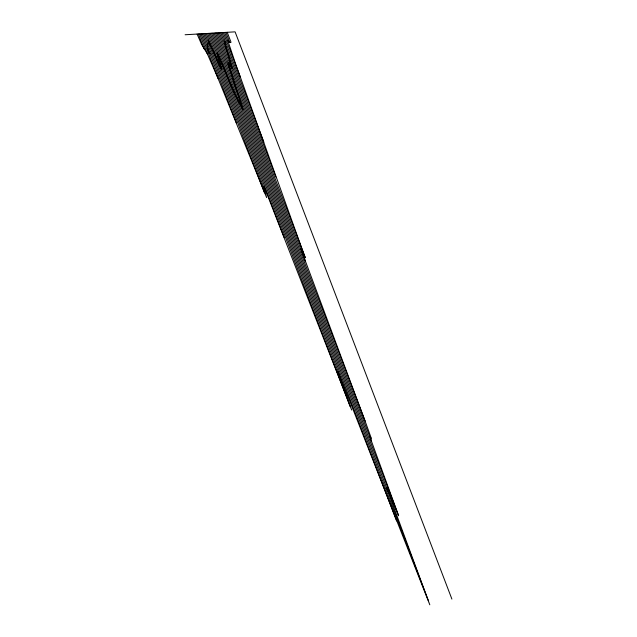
<?xml version="1.0" encoding="UTF-8"?>
<svg xmlns="http://www.w3.org/2000/svg" width="637" height="637" viewBox="0 0 637 637"><rect width="100%" height="100%" fill="white"/><g stroke="black" fill="none" stroke-linecap="round" stroke-linejoin="round"><path stroke-width="0.96" d="M185.104 34.756L235.093 31.85L451.896 599.083M225.793 42.56L224.232 41.118L232.091 68.239L228.157 62.768L228.524 65.046L242.88 109.174L235.547 95.685L217.814 54.097L217.145 53.221L221.373 69.122L208.49 40.8L208.745 43.794L207.63 43.236L207.328 46.668L208.339 51.024L209.939 53.659M215.433 32.989L371.387 440.995L398.603 515.707L386.763 487.807L387.782 490.904L429.808 604.808L338.207 371.721L208.888 33.371M371.387 440.995L370.081 436.711L371.244 438.439L370.615 436.369L365.089 421.017L302.368 252.993L301.038 248.637L305.227 257.834L235.579 63.78L228.412 42.408L228.157 40.442L229.989 42.599L231.032 42.257L227.226 32.304M338.207 371.721L337.913 371.379L351.688 410.061L266.091 191.793L263.734 186.506L266.632 197.597L218.141 78.614L207.32 53.811L201.634 44.55L197.096 34.056M225.92 32.383L229.726 42.337M224.606 32.455L228.412 42.408M223.3 32.535L240.412 77.316M221.987 32.614L263.829 142.075M220.681 32.686L275.829 176.982M219.367 32.766L304.948 256.671M218.061 32.837L305.537 261.719M216.747 32.917L365.089 421.017M214.128 33.068L398.603 515.707M212.814 33.14L387.782 490.904M211.508 33.22L428.311 600.452M210.194 33.299L396.572 520.915M207.574 33.45L350.207 406.629M206.269 33.522L284.237 237.529M204.955 33.602L263.909 187.843M203.649 33.673L264.506 192.9M202.335 33.753L236.566 123.315M201.021 33.833L218.141 78.614M199.715 33.904L207.32 53.811M198.402 33.984L204.111 48.906"/></g></svg>
